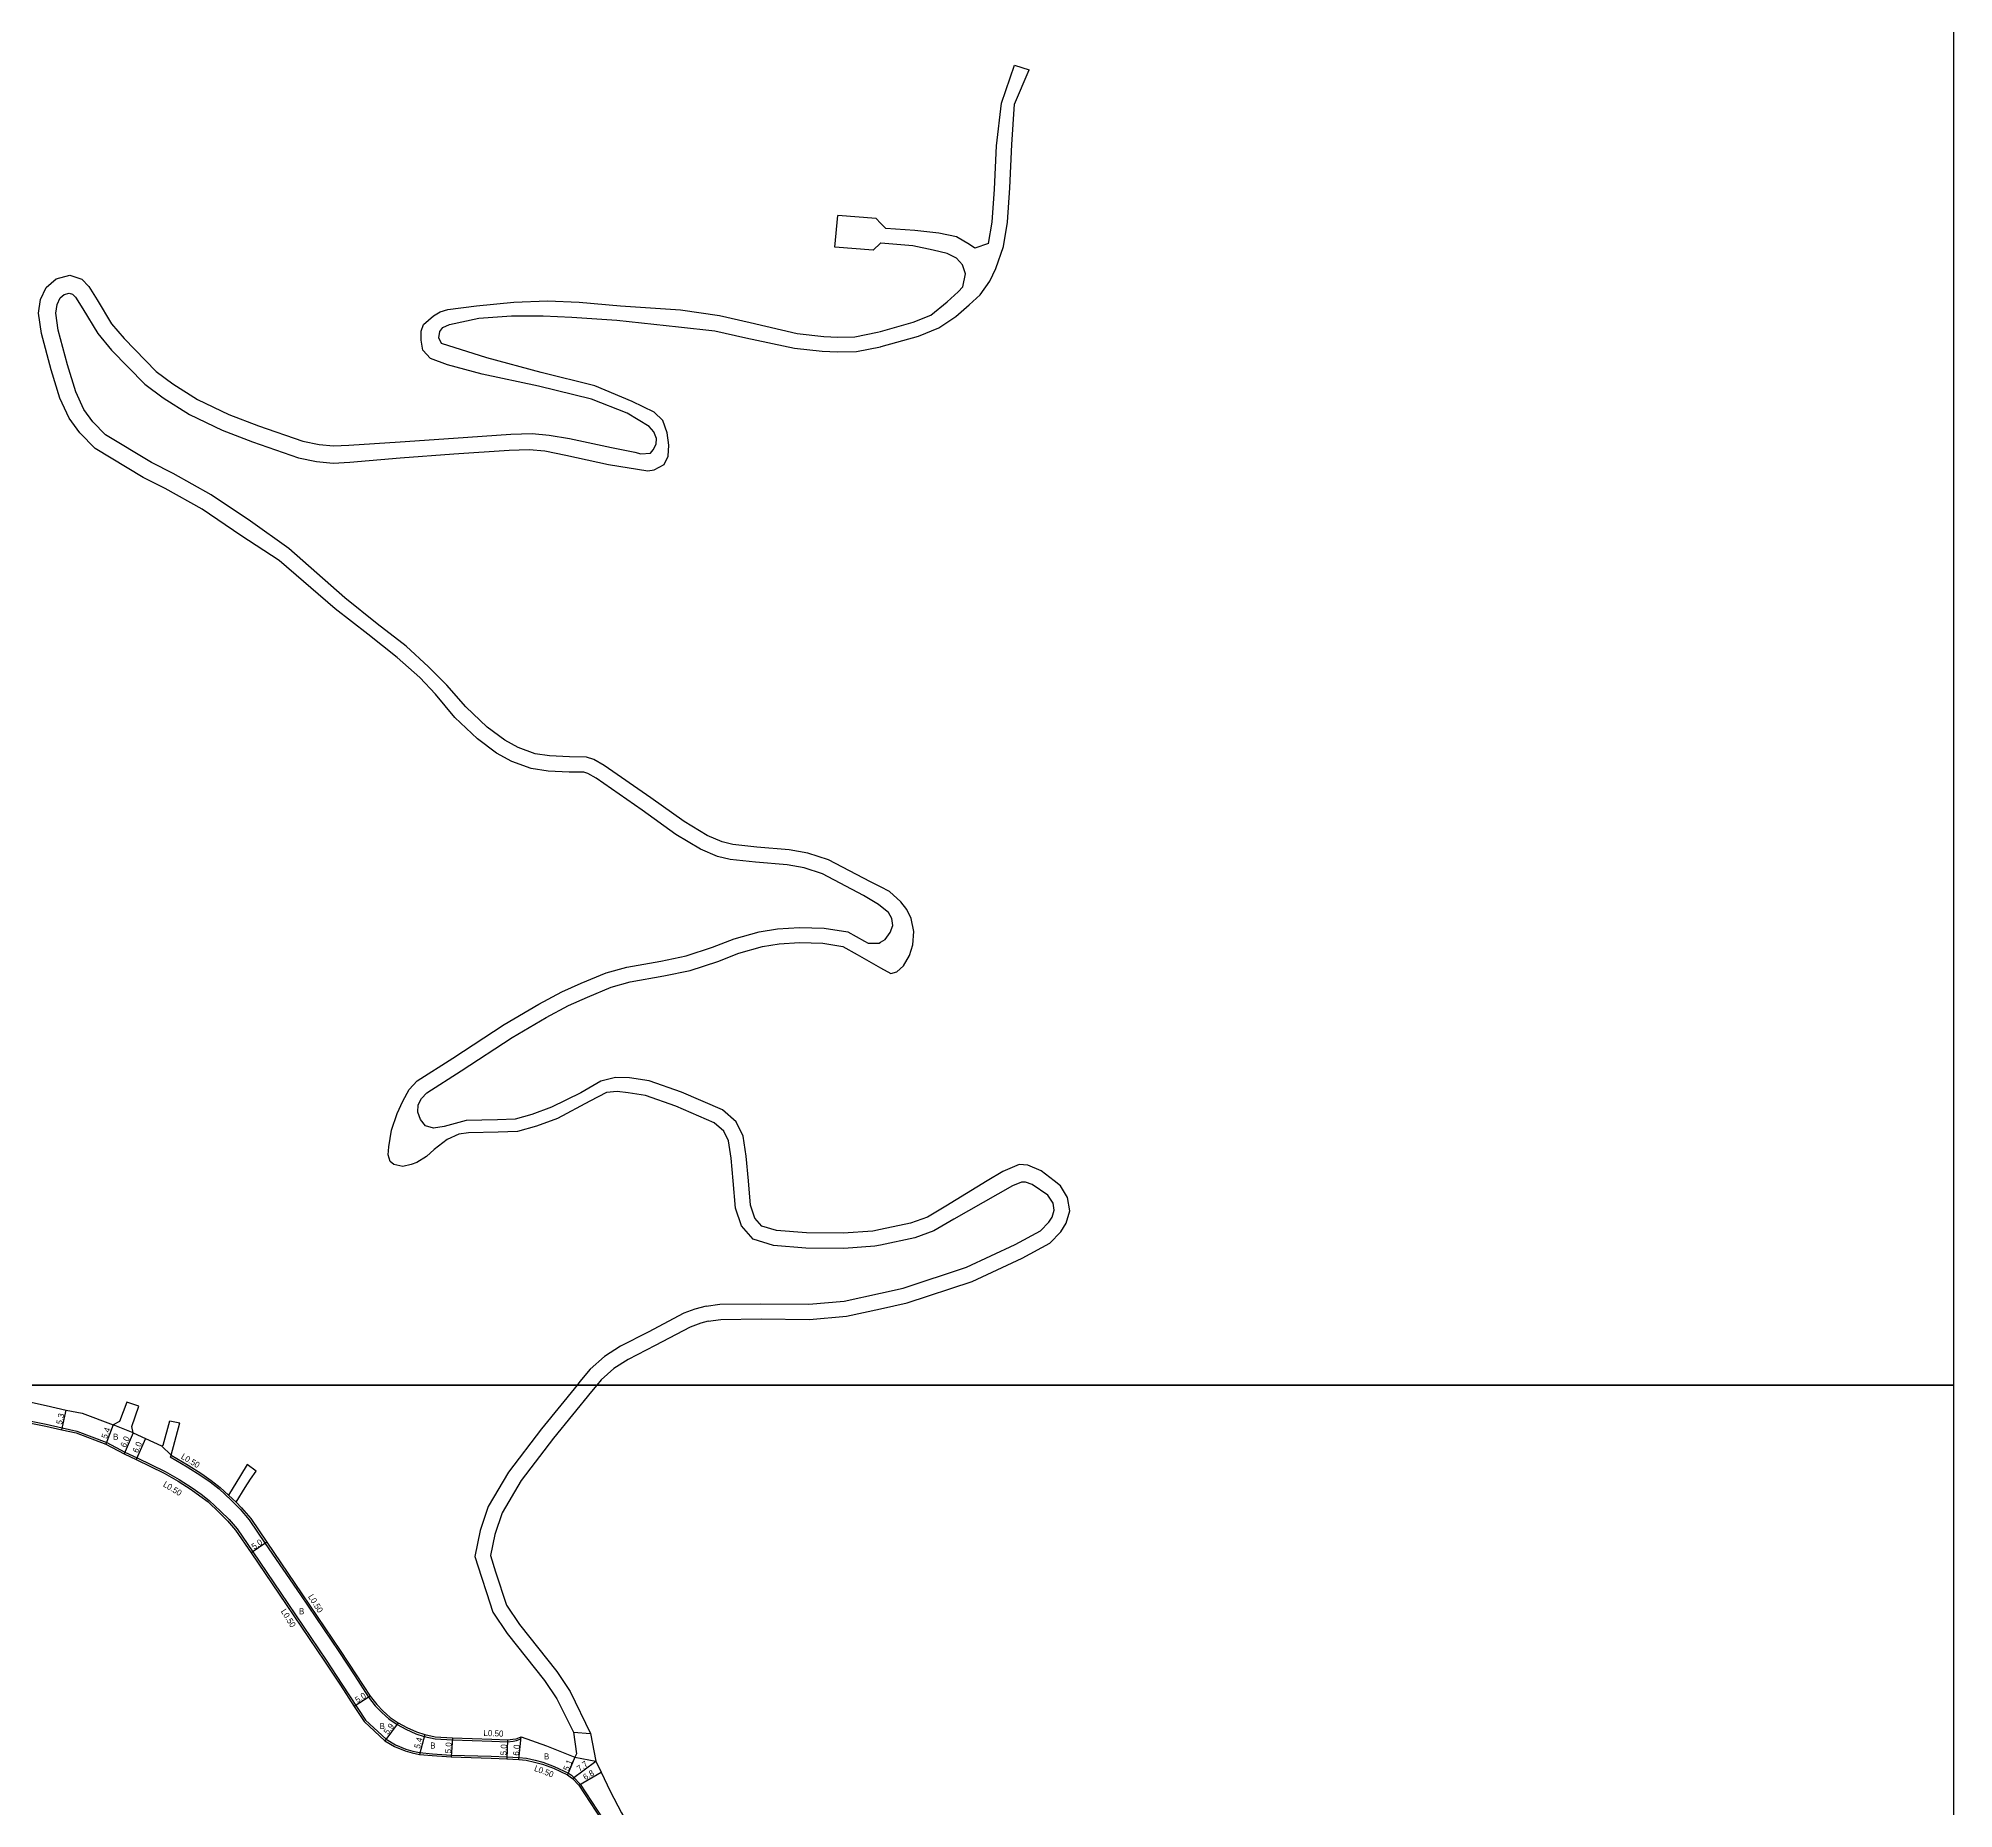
# Model space of a CAD drawing. Header units: metres. Extents: x -20000 to -16000, y -117000 to -114000.
# Drawn here: x -16505 to -16000, y -115912 to -115445 of the extents above; entities that cross this region are included whole.
import ezdxf

# ---------------------------------------------------------------- set-up
doc = ezdxf.new("R2010")
doc.units = ezdxf.units.M
doc.header["$LTSCALE"] = 2.5
for name, color, linetype in [('側溝・桝', 7, 'Continuous'), ('図郭', 7, 'Continuous'), ('幅員', 7, 'Continuous'), ('舗装', 7, 'Continuous'), ('道路', 7, 'Continuous')]:
    doc.layers.add(name, color=color, linetype=linetype)
doc.styles.get("Standard").update_dxf_attribs({"font": ''})
doc.styles.get('Standard').set_extended_font_data('@MS PGothic')

msp = doc.modelspace()

# ---------------------------------------------------------------- linework, layer by layer
at = {"layer": '側溝・桝'}
for points in [[(-16530.45, -115800), (-16529.69, -115800.5), (-16524.98, -115803.01), (-16518.22, -115805.95), (-16514.47, -115807.42), (-16511.85, -115808.19), (-16507.26, -115809.29), (-16502.5, -115810.27), (-16498.23, -115811.24), (-16494.39, -115812.1), (-16486.51, -115815.06), (-16481.73, -115817.64), (-16478.52, -115819.08)], [(-16478.52, -115819.08), (-16471.12, -115822.71), (-16467.44, -115824.87), (-16463.99, -115827.06), (-16461.65, -115828.7), (-16459.52, -115830.34), (-16456.54, -115833.13), (-16454.3, -115835.34), (-16452.19, -115837.86), (-16448.04, -115843.9), (-16438.82, -115857.46), (-16428.73, -115872.39), (-16424.55, -115878.76), (-16418.35, -115888.24), (-16412.94, -115893.24), (-16410.48, -115894.7), (-16407.75, -115895.82), (-16405.92, -115896.35), (-16404.1, -115896.73), (-16400.74, -115897.07), (-16395.76, -115897.39), (-16385.21, -115897.73), (-16381.13, -115897.9), (-16377.95, -115898.03), (-16375.92, -115898.26), (-16373.7, -115898.78), (-16371.61, -115899.31), (-16368.65, -115900.42), (-16364.9, -115902.2), (-16364.13, -115902.71), (-16363.54, -115903.21)], [(-16469.55, -115818.42), (-16469.8, -115818.85), (-16465.35, -115821.45), (-16461.76, -115823.74), (-16459.28, -115825.48), (-16456.93, -115827.29), (-16453.77, -115830.25), (-16451.36, -115832.63), (-16449, -115835.44), (-16444.74, -115841.65), (-16435.51, -115855.22), (-16425.4, -115870.17), (-16421.2, -115876.56), (-16417.54, -115882.17), (-16415.79, -115884.41), (-16414.04, -115886.21), (-16412.17, -115887.88), (-16409.97, -115889.34), (-16407.7, -115890.57), (-16405.07, -115891.77), (-16402.89, -115892.5), (-16400.03, -115893.1), (-16395.48, -115893.4), (-16385.07, -115893.73), (-16380.93, -115893.9), (-16379.46, -115893.75), (-16378.54, -115893.58), (-16377.45, -115893.12)], [(-16454.44, -115828.93), (-16453.42, -115829.89), (-16452.46, -115830.84)], [(-16377.45, -115893.12), (-16377.39, -115892.56)], [(-16363.54, -115903.21), (-16361.77, -115905.03), (-16351.34, -115921.04), (-16346.7, -115927.37), (-16340.53, -115935.71), (-16330.69, -115948.31), (-16320.8, -115960.91), (-16316.03, -115967.11), (-16309.66, -115975.15), (-16303.64, -115982.55), (-16302.3, -115984.02), (-16300.85, -115985.35), (-16292.38, -115992.29), (-16288.77, -115995.15), (-16285.95, -115997.14), (-16283.08, -115998.82), (-16282.68, -115999.05)]]:
    msp.add_lwpolyline(points, dxfattribs=at)
at = {"layer": '図郭'}
for points in [[(-16800, -115800), (-16000, -115800), (-16000, -115200), (-16800, -115200)], [(-16800, -116400), (-16000, -116400), (-16000, -115800), (-16800, -115800)]]:
    msp.add_lwpolyline(points, close=True, dxfattribs=at)
at = {"layer": '幅員'}
for points in [[(-16498.34, -115811.72), (-16497.17, -115806.55)], [(-16484.82, -115810.46), (-16486.72, -115815.52)], [(-16479.56, -115812.58), (-16481.95, -115818.09)], [(-16476.33, -115814.03), (-16478.75, -115819.52)], [(-16444.33, -115841.36), (-16448.46, -115844.18)], [(-16417.13, -115881.88), (-16421.32, -115884.62)], [(-16409.71, -115888.91), (-16413.24, -115893.64)], [(-16402.75, -115892.01), (-16404.17, -115897.22)], [(-16395.45, -115892.9), (-16395.78, -115897.89)], [(-16377.99, -115898.53), (-16377.39, -115892.56)], [(-16380.95, -115893.4), (-16381.15, -115898.4)], [(-16363.19, -115897.93), (-16365.15, -115902.64)], [(-16363.86, -115903.59), (-16357.69, -115898.99)], [(-16362.16, -115905.34), (-16356.29, -115901.91)]]:
    msp.add_lwpolyline(points, dxfattribs=at)
at = {"layer": '舗装'}
for points in [[(-16479.56, -115812.58), (-16484.82, -115810.46)], [(-16472.08, -115815.94), (-16469.55, -115818.42)], [(-16363.55, -115891.35), (-16359.1, -115891.73)], [(-16363.19, -115897.93), (-16357.69, -115898.99)]]:
    msp.add_lwpolyline(points, dxfattribs=at)
at = {"layer": '道路'}
for points in [[(-16282.67, -115526.49), (-16282.51, -115526.46), (-16272.72, -115523.73), (-16267.33, -115521.55), (-16262.86, -115518.52), (-16259.31, -115515.48), (-16256.46, -115512.87), (-16253.9, -115509.19), (-16252.33, -115505.93), (-16250.33, -115500.12), (-16249.24, -115493.67), (-16248.64, -115484.67), (-16248.1, -115473.25), (-16247.43, -115462.61), (-16243.57, -115453.62)], [(-16254.21, -115499.33), (-16253.26, -115493.71), (-16252.68, -115484.98), (-16252.14, -115473.56), (-16250.83, -115462.34), (-16247.4, -115452.39)], [(-16247.4, -115452.39), (-16243.57, -115453.62)], [(-16294.74, -115500.24), (-16293.95, -115491.93)], [(-16282.67, -115493.92), (-16283.82, -115492.74), (-16293.95, -115491.93)], [(-16281.3, -115495.32), (-16282.67, -115493.92)], [(-16282.67, -115499.26), (-16284.61, -115501.06), (-16294.74, -115500.24)], [(-16260.97, -115510.71), (-16260.27, -115507.32), (-16261.11, -115504.9), (-16262.66, -115503.2), (-16265.14, -115501.98), (-16268.81, -115501.04), (-16274.2, -115499.89), (-16282.62, -115499.23), (-16282.67, -115499.26)], [(-16254.21, -115499.33), (-16257.86, -115500.57), (-16259.23, -115499.55), (-16262.66, -115497.56), (-16267.32, -115496.58), (-16273.62, -115495.93), (-16281.3, -115495.32)], [(-16451.17, -115576.19), (-16461.41, -115569.31), (-16471.14, -115563.87), (-16476.9, -115560.93), (-16489.6, -115553.29), (-16493.64, -115549.21), (-16496.41, -115545.31), (-16498.9, -115540.04), (-16501.19, -115532.55), (-16503.72, -115523.05), (-16504.48, -115517.65), (-16503.92, -115514.03), (-16502.46, -115510.87), (-16499.86, -115508.63), (-16496.2, -115507.69), (-16493.07, -115508.74), (-16491.19, -115510.64), (-16489.01, -115514.15), (-16485.22, -115520.43), (-16481.96, -115524.37), (-16473.47, -115533), (-16469.12, -115536.26), (-16462.58, -115540.44), (-16454.35, -115544.32), (-16446.58, -115547.31), (-16434.86, -115551.41), (-16430.56, -115552.25), (-16426.81, -115552.63), (-16422.77, -115552.39), (-16409.24, -115551.57), (-16395.15, -115550.6), (-16380.09, -115549.54), (-16374.42, -115549.36), (-16369.96, -115549.78), (-16364.66, -115550.69), (-16353.55, -115553.05), (-16347.43, -115554.28), (-16345.86, -115554.74), (-16343.32, -115554.53), (-16342.54, -115553.68), (-16341.83, -115552.19), (-16341.68, -115550.7), (-16342.38, -115548.93), (-16343.65, -115547.5), (-16349.45, -115544.01), (-16358.78, -115540.34), (-16372.8, -115536.88), (-16387.62, -115533.75), (-16396.75, -115531.27), (-16401.25, -115529.63), (-16403.22, -115527.44), (-16403.65, -115524.8), (-16403.66, -115522.37), (-16403.09, -115520.65), (-16400.45, -115518.32), (-16398.67, -115517.31), (-16396.7, -115516.66), (-16389.09, -115515.77), (-16379.26, -115514.74), (-16370.39, -115514.42), (-16362.03, -115514.8), (-16351.14, -115515.71), (-16335.39, -115516.76), (-16325.11, -115518.24), (-16317.01, -115520.14)], [(-16448.66, -115572.46), (-16459.05, -115565.47), (-16469.02, -115559.9), (-16474.71, -115557), (-16486.8, -115549.72), (-16490.19, -115546.3), (-16492.51, -115543.03), (-16494.69, -115538.41), (-16496.86, -115531.31), (-16499.31, -115522.16), (-16499.93, -115517.68), (-16499.56, -115515.35), (-16498.78, -115513.65), (-16497.71, -115512.73), (-16496.37, -115512.38), (-16495.52, -115512.66), (-16494.74, -115513.45), (-16492.84, -115516.51), (-16488.9, -115523.04), (-16485.3, -115527.38), (-16476.44, -115536.4), (-16471.68, -115539.96), (-16464.75, -115544.39), (-16456.13, -115548.46), (-16448.13, -115551.54), (-16436.04, -115555.77), (-16431.22, -115556.71), (-16426.9, -115557.15), (-16422.44, -115556.88), (-16409.19, -115555.79), (-16395.09, -115554.71), (-16380.5, -115553.77), (-16375.25, -115553.57), (-16371.08, -115553.94), (-16365.56, -115555.1), (-16354.37, -115557.48), (-16343.97, -115559.15), (-16342.34, -115558.94), (-16339.71, -115557.53), (-16338.64, -115555.34), (-16338.49, -115552.43), (-16338.9, -115549.17), (-16340.02, -115545.97), (-16342.35, -115543.76), (-16348.15, -115540.91), (-16357.98, -115536.83), (-16372.07, -115533.3), (-16386.35, -115529.43), (-16398.32, -115525.69), (-16399.02, -115524.12), (-16398.8, -115522.49), (-16397.95, -115521.43), (-16396.24, -115520.66), (-16388.52, -115518.99), (-16379.87, -115518.38), (-16371.51, -115518.34), (-16364.01, -115518.72), (-16352.11, -115519.54), (-16335.9, -115521.23), (-16326.34, -115522.33), (-16318.13, -115524.13), (-16305.39, -115526.88), (-16298.02, -115527.68), (-16294.06, -115527.84), (-16289.03, -115527.79), (-16282.67, -115526.49)], [(-16282.67, -115522.45), (-16274.13, -115520.07), (-16269.41, -115518.17), (-16265.16, -115514.65), (-16262.26, -115512.07), (-16260.97, -115510.71)], [(-16317.01, -115520.14), (-16304.62, -115523.04), (-16297.64, -115523.8), (-16293.94, -115523.95), (-16289.46, -115523.9), (-16283.51, -115522.69), (-16282.67, -115522.45)], [(-16282.67, -115668.76), (-16285.33, -115667.42), (-16296.43, -115661.66), (-16301.82, -115659.84), (-16306.74, -115658.98), (-16315.28, -115658.3), (-16321.57, -115657.63), (-16324.37, -115656.93), (-16328.32, -115655.26), (-16334.45, -115651.58), (-16343.15, -115645.29), (-16355.46, -115636.79), (-16358.18, -115635.19), (-16360.16, -115634.56), (-16364.61, -115634.52), (-16369.87, -115634.28), (-16373.7, -115633.7), (-16378.13, -115632.09), (-16381.67, -115630.15), (-16386.29, -115626.69), (-16391.93, -115621.38), (-16396.94, -115615.67), (-16401.76, -115610.78), (-16407.6, -115605.4), (-16415.28, -115599.46), (-16423.84, -115592.62), (-16438.58, -115579.65), (-16448.66, -115572.46)], [(-16282.67, -115673.84), (-16283.21, -115673.42), (-16287.14, -115670.99), (-16298.01, -115665.35), (-16302.81, -115663.73), (-16307.25, -115662.95), (-16315.65, -115662.28), (-16322.27, -115661.58), (-16325.64, -115660.73), (-16330.14, -115658.83), (-16336.65, -115654.93), (-16345.45, -115648.56), (-16357.61, -115640.16), (-16359.82, -115638.87), (-16360.8, -115638.55), (-16364.72, -115638.52), (-16370.27, -115638.26), (-16374.69, -115637.6), (-16379.78, -115635.75), (-16383.84, -115633.52), (-16388.87, -115629.76), (-16394.81, -115624.17), (-16399.89, -115617.96), (-16404.06, -115613.58), (-16409.99, -115608.35), (-16417.72, -115602.17), (-16426.32, -115595.5), (-16441.09, -115582.77), (-16451.17, -115576.19)], [(-16282.67, -115690.07), (-16279.98, -115691.6), (-16278.41, -115691.14), (-16276.68, -115689.51), (-16275.02, -115686.79), (-16274.18, -115683.99), (-16273.95, -115680.51), (-16274.6, -115677.08), (-16275.75, -115674.68), (-16277.37, -115672.68), (-16280.36, -115669.93), (-16282.67, -115668.76)], [(-16282.67, -115683.33), (-16281.49, -115682.6), (-16280.11, -115680.76), (-16279.48, -115678.92), (-16279.74, -115677.07), (-16280.55, -115675.49), (-16282.67, -115673.84)], [(-16396.85, -115735.27), (-16400.25, -115737.88), (-16402.32, -115739.77), (-16404.83, -115741.32), (-16406.35, -115741.9), (-16408.55, -115742.37), (-16410.85, -115741.91), (-16411.87, -115741.07), (-16412.34, -115739.3), (-16412.23, -115737.25), (-16411.51, -115732.85), (-16410.01, -115728.46), (-16408.51, -115725.16), (-16406.89, -115722.09), (-16404.72, -115719.85), (-16395.33, -115713.87), (-16381.8, -115704.99), (-16372.71, -115699.63), (-16366.67, -115696.43), (-16361.5, -115694.14), (-16354.98, -115691.4), (-16349.48, -115689.89), (-16340.53, -115688.3), (-16333.88, -115686.9), (-16326.92, -115684.6), (-16321.27, -115682.42), (-16314.64, -115680.59), (-16309.85, -115679.8), (-16304.07, -115679.41), (-16297.52, -115679.61), (-16291.33, -115680.62), (-16286.88, -115683.05), (-16285.98, -115683.57), (-16283.01, -115683.54), (-16282.67, -115683.33)], [(-16317.48, -115746.18), (-16318.07, -115739.67), (-16318.9, -115734.44), (-16320.7, -115730.65), (-16324.35, -115727.43), (-16335.15, -115722.8), (-16343.6, -115719.82), (-16348.8, -115719.02), (-16352.49, -115718.99), (-16356.4, -115719.92), (-16361.62, -115722.96), (-16369.38, -115726.79), (-16374.52, -115728.73), (-16378.91, -115729.93), (-16383.56, -115730.1), (-16391.83, -115730.24), (-16397.59, -115731.83), (-16400.4, -115732.29), (-16402.51, -115731.66), (-16403.87, -115730.01), (-16404.54, -115728.09), (-16404.52, -115726.17), (-16403.62, -115724.47), (-16402.17, -115722.98), (-16393.17, -115717.24), (-16379.69, -115708.38), (-16370.76, -115703.12), (-16364.92, -115700.02), (-16359.91, -115697.81), (-16353.67, -115695.19), (-16348.6, -115693.79), (-16339.76, -115692.22), (-16332.84, -115690.77), (-16325.57, -115688.37), (-16320.02, -115686.23), (-16313.78, -115684.5), (-16309.4, -115683.78), (-16303.99, -115683.41), (-16297.91, -115683.6), (-16292.65, -115684.46), (-16288.83, -115686.54), (-16282.67, -115690.07)], [(-16354.89, -115722.94), (-16359.3, -115725.2), (-16367.77, -115729.73), (-16373.28, -115731.81), (-16378.3, -115733.18), (-16383.44, -115733.36), (-16391.25, -115733.49), (-16393.76, -115733.92), (-16396.85, -115735.27)], [(-16321.5, -115746.18), (-16322.04, -115740.16), (-16322.76, -115735.64), (-16323.96, -115733.11), (-16326.52, -115730.86), (-16336.61, -115726.53), (-16344.58, -115723.71), (-16349.12, -115723.02), (-16352.09, -115722.62), (-16354.89, -115722.94)], [(-16282.67, -115763.09), (-16284.17, -115763.41), (-16292.39, -115763.96), (-16302.35, -115763.9), (-16310.86, -115763.21), (-16316.2, -115761.57), (-16319.33, -115758.06), (-16320.86, -115753.34), (-16321.5, -115746.18)], [(-16282.67, -115759), (-16284.73, -115759.44), (-16292.51, -115759.96), (-16302.17, -115759.91), (-16310.1, -115759.26), (-16313.96, -115758.07), (-16315.78, -115756.03), (-16316.91, -115752.54), (-16317.48, -115746.18)], [(-16254.59, -115746.18), (-16265.46, -115752.85), (-16270.32, -115755.71), (-16274.78, -115757.32), (-16282.67, -115759)], [(-16282.67, -115779.86), (-16275.65, -115778.3), (-16258.58, -115772.64), (-16245.38, -115766.55), (-16238.09, -115762.55), (-16235.17, -115759.58), (-16233.79, -115757.36), (-16232.8, -115754.08), (-16233.45, -115750.6), (-16235.26, -115747.49), (-16236.97, -115746.18)], [(-16282.67, -115775.77), (-16276.71, -115774.45), (-16260.05, -115768.91), (-16247.18, -115762.98), (-16240.53, -115759.33), (-16238.33, -115757.09), (-16237.47, -115755.7), (-16236.91, -115753.86), (-16237.25, -115752.01), (-16238.62, -115749.92), (-16242.75, -115747.1), (-16244.51, -115746.5), (-16245.59, -115746.54), (-16247.94, -115747.45), (-16263.39, -115756.27), (-16268.61, -115759.35), (-16273.68, -115761.17), (-16282.67, -115763.09)], [(-16236.97, -115746.18), (-16240.36, -115743.58), (-16243.92, -115742.01), (-16246.15, -115741.89), (-16250.51, -115743.68), (-16254.59, -115746.18)], [(-16328.64, -115779.15), (-16325.01, -115778.66), (-16314.19, -115778.54), (-16301.55, -115778.65), (-16292.23, -115777.89), (-16282.67, -115775.77)], [(-16328.64, -115779.15), (-16331.6, -115779.96), (-16334.48, -115781.05), (-16343.87, -115786), (-16351.17, -115789.74), (-16355.37, -115792.42), (-16359.15, -115795.75), (-16361.86, -115799.06), (-16362.62, -115800)], [(-16328.1, -115783.11), (-16324.72, -115782.65), (-16314.17, -115782.54), (-16301.41, -115782.65), (-16291.63, -115781.85), (-16282.67, -115779.86)], [(-16328.1, -115783.11), (-16330.02, -115783.64), (-16332.83, -115784.7), (-16342.03, -115789.55), (-16349.18, -115793.21), (-16352.96, -115795.62), (-16356.26, -115798.54), (-16357.46, -115800)], [(-16531.37, -115800), (-16529.94, -115800.93), (-16525.2, -115803.46), (-16518.41, -115806.41), (-16514.63, -115807.89), (-16511.98, -115808.67), (-16507.37, -115809.78), (-16502.6, -115810.76), (-16498.34, -115811.72), (-16494.53, -115812.58), (-16486.72, -115815.52), (-16481.95, -115818.09), (-16478.75, -115819.52)], [(-16519.99, -115800), (-16519.44, -115800.31), (-16516.6, -115801.76), (-16510.05, -115803.71), (-16502.51, -115805.36), (-16497.17, -115806.55), (-16492.98, -115807.4), (-16484.82, -115810.46)], [(-16362.62, -115800), (-16371.97, -115811.48), (-16380.65, -115822.86), (-16386.05, -115831.94), (-16388.15, -115838.3), (-16389.55, -115845.08), (-16387.79, -115850.57)], [(-16357.46, -115800), (-16358.82, -115801.66), (-16368.83, -115813.96), (-16377.33, -115825.1), (-16382.39, -115833.61), (-16384.28, -115839.34), (-16385.42, -115844.87)], [(-16481.22, -115804.47), (-16483.12, -115809.52), (-16484.82, -115810.46)], [(-16478.02, -115805.52), (-16481.22, -115804.47)], [(-16479.56, -115812.58), (-16479.91, -115810.91), (-16478.02, -115805.52)], [(-16472.08, -115815.94), (-16471.63, -115815.83), (-16469.87, -115809.35)], [(-16469.87, -115809.35), (-16467.23, -115809.9)], [(-16469.55, -115818.42), (-16467.23, -115809.9)], [(-16479.56, -115812.58), (-16476.33, -115814.03), (-16472.08, -115815.94)], [(-16478.75, -115819.52), (-16471.37, -115823.14), (-16467.7, -115825.29), (-16464.26, -115827.48), (-16461.95, -115829.1), (-16459.84, -115830.73), (-16456.89, -115833.49), (-16454.67, -115835.68), (-16452.59, -115838.17), (-16448.46, -115844.18), (-16439.23, -115857.74), (-16429.15, -115872.67), (-16424.97, -115879.03), (-16421.32, -115884.62), (-16418.74, -115888.56), (-16413.24, -115893.64), (-16410.7, -115895.15), (-16407.91, -115896.29), (-16406.04, -115896.83), (-16404.17, -115897.22), (-16400.78, -115897.56), (-16395.78, -115897.89), (-16385.23, -115898.23), (-16381.15, -115898.4), (-16377.99, -115898.53), (-16376, -115898.76), (-16373.82, -115899.27), (-16371.76, -115899.79), (-16368.84, -115900.88), (-16365.15, -115902.64), (-16364.43, -115903.11), (-16363.86, -115903.59)], [(-16469.55, -115818.42), (-16465.09, -115821.02), (-16461.48, -115823.32), (-16458.99, -115825.07), (-16456.6, -115826.91), (-16454.44, -115828.93)], [(-16449.54, -115820.88), (-16451.27, -115823.74), (-16454.44, -115828.93)], [(-16447.12, -115822.63), (-16449.54, -115820.88)], [(-16452.46, -115830.84), (-16450.07, -115826.97), (-16448.61, -115824.72), (-16447.12, -115822.63)], [(-16452.46, -115830.84), (-16450.99, -115832.29), (-16448.6, -115835.14), (-16444.33, -115841.36), (-16435.09, -115854.94), (-16424.99, -115869.9), (-16420.78, -115876.29), (-16417.13, -115881.88), (-16415.41, -115884.08), (-16413.69, -115885.85), (-16411.86, -115887.49), (-16409.71, -115888.91), (-16407.48, -115890.12), (-16404.88, -115891.3), (-16402.75, -115892.01), (-16399.96, -115892.61), (-16395.45, -115892.9), (-16385.05, -115893.23), (-16380.95, -115893.4), (-16379.53, -115893.25), (-16378.68, -115893.1), (-16377.39, -115892.56), (-16370.65, -115895), (-16363.19, -115897.93)], [(-16385.42, -115844.87), (-16384.09, -115849.12)], [(-16385.42, -115844.87), (-16384.09, -115849.12)], [(-16387.79, -115850.57), (-16386.5, -115854.59)], [(-16387.79, -115850.57), (-16386.5, -115854.59)], [(-16384.09, -115849.12), (-16381.22, -115857.96), (-16377.77, -115863.05), (-16367.95, -115875.43), (-16364.43, -115880.66), (-16359.1, -115891.73)], [(-16386.5, -115854.59), (-16384.85, -115859.74), (-16381, -115865.41), (-16371.18, -115877.79), (-16367.93, -115882.62), (-16363.55, -115891.35)], [(-16363.55, -115891.35), (-16362.77, -115897.09), (-16363.19, -115897.93)], [(-16363.55, -115891.35), (-16362.77, -115897.09), (-16363.19, -115897.93)], [(-16359.1, -115891.73), (-16357.69, -115898.99)], [(-16359.1, -115891.73), (-16357.69, -115898.99)], [(-16357.69, -115898.99), (-16356.29, -115901.91), (-16353.87, -115906.94), (-16350.95, -115912.64), (-16347.49, -115918.52), (-16343.02, -115924.62), (-16338.62, -115930.38), (-16336.82, -115933.15), (-16331.36, -115940.48), (-16327.24, -115945.42), (-16322.5, -115951.11), (-16316.8, -115957.74), (-16315.52, -115959.24), (-16305.77, -115973.12), (-16297.28, -115981.84), (-16295.8, -115983.32), (-16292.54, -115986.35), (-16289.58, -115988.77), (-16286.07, -115991.55), (-16284.76, -115992.47)], [(-16363.86, -115903.59), (-16362.16, -115905.34), (-16351.75, -115921.32), (-16350.28, -115923.33)]]:
    msp.add_lwpolyline(points, dxfattribs=at)

# ---------------------------------------------------------------- texts
at = {"layer": '側溝・桝'}
for rotation, p in [(328.9373, (-16467.11, -115819.21)), (328.8206, (-16471.84, -115826.54)), (302.0122, (-16433.56, -115855.67)), (302.0122, (-16440.73, -115859.54)), (357.6104, (-16387.29, -115892.35)), (339.5046, (-16374.07, -115901.52))]:
    msp.add_text('L0.50', height=1.6, rotation=rotation, dxfattribs=at).set_placement(p)
at = {"layer": '幅員'}
for s, rotation, p in [('5.3', 77.2585, (-16498.31, -115810.45)), ('5.4', 69.4322, (-16486.5, -115814.23)), ('6.0', 66.5437, (-16481.55, -115816.54)), ('6.0', 66.2251, (-16478.34, -115817.98)), ('5.0', 34.3558, (-16447.7, -115843.37)), ('5.0', 33.1587, (-16420.45, -115883.75)), ('5.9', 53.2377, (-16412.44, -115892.15)), ('5.4', 74.7699, (-16404.05, -115895.81)), ('5.0', 86.2464, (-16395.82, -115896.99)), ('5.0', 87.6074, (-16381.22, -115897.49)), ('6.0', 84.2639, (-16377.98, -115897.62)), ('5.1', 67.3836, (-16364.87, -115901.73)), ('7.7', 36.7571, (-16361.93, -115901.84)), ('6.8', 30.3431, (-16360.46, -115904.06))]:
    msp.add_text(s, height=1.6, rotation=rotation, dxfattribs=at).set_placement(p)
at = {"layer": '舗装'}
for p in [(-16484.85, -115814.36), (-16435.87, -115860.32), (-16414.64, -115890.56), (-16401.3, -115895.69), (-16371.35, -115898.55)]:
    msp.add_text('B', height=1.6, dxfattribs=at).set_placement(p)

doc.saveas('drawing.dxf')
